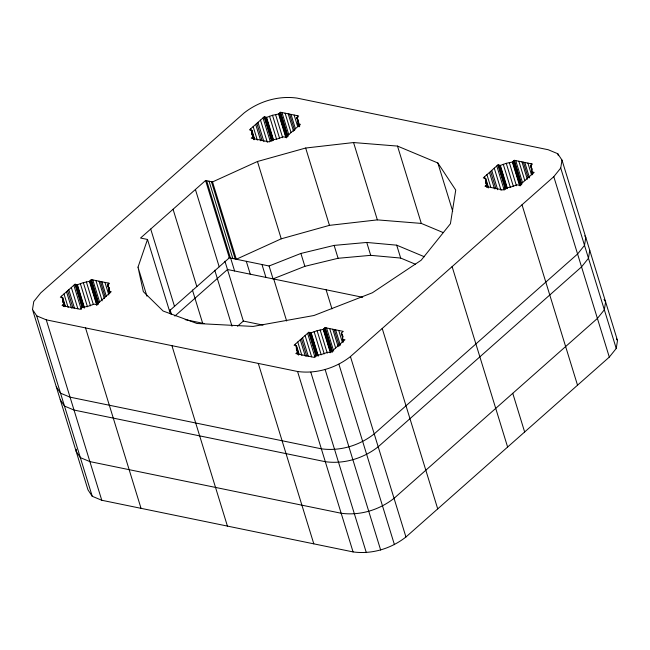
<?xml version="1.0" encoding="UTF-8"?>
<svg xmlns="http://www.w3.org/2000/svg" width="650" height="650" viewBox="0 0 650 650"><rect width="100%" height="100%" fill="white"/><g stroke="black" fill="none" stroke-linecap="round" stroke-linejoin="round"><path stroke-width="0.97" d="M32.5 309.473L33.767 301.535L40.698 292.906L244.051 113.003C258.846 101.359 278.184 95.501 296.928 98.085L548.218 149.736L557.765 153.717L561.998 160.103L617.5 340.527L616.233 348.465L609.302 357.094L405.941 536.997C391.146 548.641 371.816 554.499 353.064 551.915L101.774 500.264L92.235 496.283L88.002 489.897L32.5 309.473L36.725 315.859L92.235 496.283M76.424 449.247L76.115 451.23L80.34 457.616L89.879 461.598L341.169 513.248C359.921 515.84 379.251 509.974 394.046 498.339L597.407 318.435L604.337 309.798L605.605 301.868L604.021 299.471M616.233 348.465L560.731 168.041L561.998 160.103M589.745 250.315L588.486 258.253L581.547 266.882L378.194 446.786C363.391 458.429 344.061 464.287 325.317 461.703L74.027 410.053L64.48 406.071L60.255 399.685M63.196 302.916L62.603 300.983L62.757 297.708L60.328 297.204L74.986 284.237L77.415 284.733L83.33 282.644L89.416 281.352L91.382 279.614L109.501 283.335L107.534 285.074L109.614 291.842M252.371 135.558L251.769 133.624L251.924 130.349L249.494 129.846L264.16 116.878L266.589 117.382L272.504 115.286L278.59 113.994L280.556 112.255L298.675 115.976L296.709 117.715L298.789 124.483M297.773 353.413L296.368 349.034L296.522 345.759L294.092 345.256L308.75 332.288L311.179 332.784L317.094 330.688L323.18 329.404L325.146 327.665L343.265 331.386L341.299 333.125L342.786 337.959M486.728 185.543L485.542 181.675L485.696 178.401L483.267 177.897L497.924 164.929L500.354 165.425L506.269 163.337L512.354 162.045L514.321 160.306L532.439 164.028L530.473 165.766L531.96 170.601M109.395 293.118L108.794 291.184L108.948 287.909L107.534 285.074M298.862 126.726L297.968 123.825L298.123 120.551L296.709 117.715M343.452 342.136L342.566 339.235L342.721 335.961L341.299 333.125M532.626 174.777L531.733 171.876L531.887 168.602L530.473 165.766M138.003 267.174L147.501 239.46L140.546 238.03L205.571 180.497L212.526 181.927L257.457 161.493L305.671 148.029L353.559 142.553L397.507 146.088L437.848 162.971L455.739 190.076L450.426 223.73L421.143 260.252L372.377 292.776L313.958 315.51L253.086 326.43L196.982 323.489L163.126 311.033L143.341 291.647L138.003 267.174L146.924 296.173M36.725 315.859L46.272 319.841L297.562 371.491C316.306 374.075 335.644 368.217 350.439 356.574L553.792 176.67L560.731 168.041M62.603 300.983L64.017 303.818L62.059 305.549L80.178 309.278L82.136 307.539L88.221 306.248L94.136 304.159L96.558 304.655L111.215 291.688L108.794 291.184M251.769 133.624L253.191 136.459L251.233 138.19L269.352 141.919L271.31 140.181L277.396 138.889L283.311 136.801L285.732 137.296L300.389 124.329L297.968 123.825M169.414 310.854L229.361 257.822L205.571 180.497M174.85 316.071L227.484 269.506L362.659 297.294M237.534 326.194L243.344 321.059L263.023 325.106M296.368 349.034L297.789 351.869L295.823 353.6L313.942 357.329L315.9 355.591L321.986 354.299L327.901 352.211L330.322 352.706L344.988 339.731L342.566 339.235M485.542 181.675L486.956 184.511L484.997 186.241L503.116 189.971L505.074 188.232L511.16 186.94L517.075 184.852L519.496 185.347L534.154 172.38L531.733 171.876M443.3 232.619L421.298 223.413L377.349 219.879L329.461 225.355L281.247 238.818L236.316 259.252L212.526 181.927M228.857 257.717L269.092 265.988L300.901 253.443L334.132 245.399L366.746 242.45L396.703 245.172L424.377 256.75M415.431 264.233L400.668 258.058L370.711 255.336L338.098 258.286L304.866 266.329L273.057 278.874L269.092 265.988M185.193 319.637L204.067 323.521M584.724 235.836L585.78 237.429L584.521 245.359L577.582 253.996L374.229 433.899C359.426 445.543 340.096 451.401 321.352 448.817L70.062 397.166L60.515 393.177L56.29 386.799M616.444 338.934L617.5 340.527M557.765 153.717L558.358 155.651M553.792 176.67L609.302 357.094M531.026 163.735L531.619 165.669M530.782 165.498L531.968 169.366M532.114 171.957L532.707 173.891M527.906 163.093L531.472 174.696M524.794 162.459L529.547 177.921M523.372 162.167L528.133 177.629M521.958 161.874L527.312 179.27M518.846 161.232L524.794 180.562M515.734 160.591L522.576 182.829M514.321 160.306L521.755 184.47M514.012 160.574L521.446 184.738M513.337 161.176L520.772 185.339M512.663 161.769L520.097 185.933M512.354 162.045L519.488 185.242M509.308 162.581L516.449 185.778M522.023 204.782L577.525 385.206M506.269 163.337L513.403 186.534M503.271 164.287L510.404 187.484M500.354 165.425L507.488 188.622M499.972 165.352L507.114 188.549M499.135 165.181L506.277 188.378M498.306 165.011L505.741 189.174M497.924 164.929L505.359 189.093M496.779 165.945L504.213 190.109M494.26 168.171L501.101 190.401M491.741 170.398L497.689 189.727M490.596 171.413L495.95 188.809M489.45 172.421L494.504 188.857M486.931 174.655L490.799 187.216M485.696 178.401L488.369 187.094M485.314 178.319L488.288 187.988M486.956 184.511L487.557 186.444M484.413 176.881L485.006 178.815M485.42 180.082L487.5 186.851M486.054 183.162L487.248 186.713M485.981 185.38L486.574 187.314M512.761 393.315L524.648 431.982M437.848 162.971L452.717 211.299M452.116 266.622L507.618 447.046M397.507 146.088L421.298 223.413M396.703 245.172L400.668 258.058M353.559 142.553L377.349 219.879M366.746 242.45L370.711 255.336M382.216 328.461L437.718 508.885M297.253 115.684L297.854 117.617M297.611 119.064L298.797 122.931M299.179 124.077L299.78 126.011M297.009 117.447L297.903 120.347M298.35 123.906L299.244 126.807M305.671 148.029L329.461 225.355M294.141 115.05L297.708 126.644M334.132 245.399L338.098 258.286M291.029 114.408L295.482 128.903M289.608 114.116L294.661 130.544M288.194 113.823L293.548 131.219M285.082 113.181L291.029 132.519M281.97 112.548L288.811 134.778M280.556 112.255L287.991 136.419M280.248 112.523L287.682 136.687M279.573 113.124L287.007 137.288M278.899 113.726L286.333 137.889M278.59 113.994L285.724 137.191M350.439 356.574L405.941 536.997M275.543 114.53L282.685 137.727M342.201 334.474L342.794 336.408M341.9 333.824L342.794 336.716M342.94 339.316L343.533 341.25M272.504 115.286L279.638 138.482M338.731 330.452L342.298 342.054M326.097 289.778L331.971 308.872M335.619 329.81L340.373 345.28M269.506 116.236L276.64 139.433M334.197 329.526L339.259 345.954M332.784 329.233L338.138 346.629M266.589 117.382L273.431 139.612M266.207 117.301L273.341 140.498M265.371 117.13L272.512 140.327M264.542 116.959L271.968 141.123M329.672 328.591L335.619 347.921M264.16 116.878L271.594 141.042M338.926 364.26L394.436 544.684M263.014 117.894L270.148 141.091M326.56 327.949L333.702 351.146M325.146 327.665L332.581 351.829M324.838 327.933L332.272 352.097M260.496 120.12L267.337 142.35M324.163 328.534L331.297 351.731M300.901 253.443L304.866 266.329M323.489 329.127L330.623 352.324M323.18 329.404L330.314 352.601M257.977 122.346L263.924 141.676M256.831 123.362L262.186 140.757M320.141 329.94L327.275 353.137M255.686 124.378L260.739 140.806M317.094 330.688L324.236 353.884M253.167 126.604L257.327 140.14M314.096 331.646L321.23 354.843M251.924 130.349L254.605 139.043M251.55 130.268L254.223 138.97M325.162 369.631L380.664 550.046M253.191 136.459L254.085 139.36M250.648 128.838L251.241 130.772M251.656 132.031L254.028 139.766M252.891 136.727L253.484 138.661M252.582 136.077L253.476 138.978M311.179 332.784L318.313 355.981M310.798 332.711L317.939 355.908M257.457 161.493L281.247 238.818M309.969 332.54L317.102 355.737M309.132 332.361L316.266 355.558M308.75 332.288L316.184 356.452M307.604 333.296L315.039 357.467M305.086 335.53L311.626 356.793M302.567 337.756L308.222 356.119M301.421 338.772L306.776 356.168M310.814 372.198L366.316 552.614M300.276 339.779L305.329 356.216M297.757 342.014L301.917 355.542M296.522 345.759L299.195 354.453M296.14 345.678L298.521 353.413M297.789 351.869L298.675 354.77M295.238 344.24L295.831 346.174M296.246 347.441L298.326 354.201M297.481 352.137L298.374 355.038M273.731 279.012L286.65 321.019M297.562 371.491L353.064 551.915M261.974 264.526L265.939 277.412M246.301 261.308L250.266 274.194M211.445 181.707L235.227 259.033M209.048 181.212L232.838 258.537M230.636 258.082L234.601 270.977M206.659 180.724L230.449 258.05M258.294 363.423L313.804 543.839M224.932 261.227L243.344 321.059M195.414 189.491L219.196 266.809M214.768 270.213L232.001 326.227M173.062 209.268L196.844 286.585M192.416 289.989L202.605 323.091M150.702 229.036L174.493 306.361M170.064 309.766L171.478 314.364M147.501 239.46L170.398 313.885M171.917 345.662L227.419 526.086M108.087 283.043L108.68 284.976M108.948 287.909L109.549 289.843M108.436 286.423L109.622 290.29M107.843 284.806L109.622 290.607M109.078 289.502L109.671 291.436M109.176 291.265L109.769 293.199M104.967 282.401L108.834 294.97M101.855 281.767L106.316 296.262M100.433 281.474L105.194 296.936M99.019 281.182L104.374 298.577M95.907 280.54L102.156 300.836M92.796 279.906L99.637 302.136M91.382 279.614L98.516 302.811M91.073 279.882L98.507 304.046M90.399 280.483L97.833 304.647M89.724 281.076L96.858 304.273M89.416 281.352L96.85 305.516M86.369 281.889L93.21 304.119M83.33 282.644L90.472 305.841M80.332 283.595L87.466 306.792M77.415 284.733L84.549 307.929M77.033 284.659L84.175 307.856M76.196 284.489L83.338 307.686M75.368 284.318L82.501 307.515M74.986 284.237L82.119 307.434M73.84 285.252L81.274 309.416M85.532 327.909L141.042 508.332M71.321 287.479L77.862 308.742M68.803 289.705L74.449 308.067M67.657 290.721L73.011 308.116M66.511 291.736L71.565 308.165M63.993 293.963L68.153 307.491M62.757 297.708L65.431 306.402M62.668 298.594L65.049 306.329M64.017 303.818L64.911 306.719M62.481 299.39L64.561 306.158M61.474 296.189L62.067 298.123M63.716 304.086L64.309 306.02M63.042 304.688L63.635 306.621M46.272 319.841L101.774 500.264"/></g></svg>
